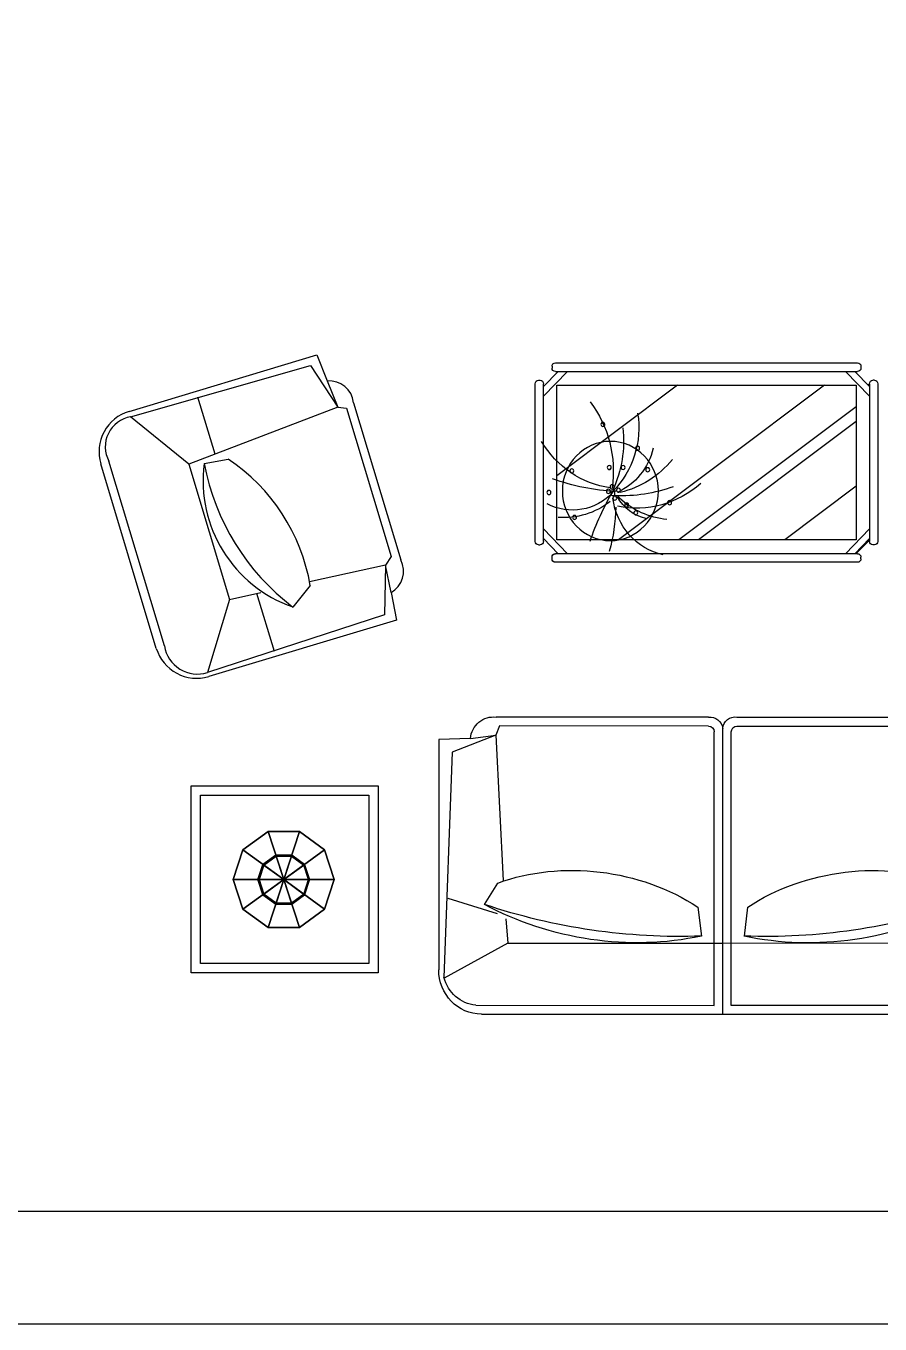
# Model space of a CAD drawing. Header units: inches. Extents: x 10.1 to 52.6, y 12.1 to 36.9.
# Drawn here: x 19.139 to 21.605, y 12.066 to 15.817 of the extents above; entities that cross this region are included whole.
import ezdxf

# ---------------------------------------------------------------- set-up
doc = ezdxf.new("R2010")
doc.units = ezdxf.units.IN
doc.header["$MEASUREMENT"] = 0
doc.layers.add('02', color=2, linetype='Continuous')
doc.layers.add('kadrbm', color=4, linetype='Continuous')

# ---------------------------------------------------------------- blocks, each defined once
blk = doc.blocks.new('kadrbm')
at = {"layer": 'kadrbm', "color": 4}
blk.add_lwpolyline([(0, 0), (0, 24.7972), (21, 24.7972), (21, 0), (0, 0)], close=True, dxfattribs=at)
blk.add_lwpolyline([(20.6631, 0.3257), (20.6631, 24.4603), (0.3369, 24.4603), (0.3369, 0.3257), (20.6631, 0.3257)], dxfattribs=at)

msp = doc.modelspace()

# ---------------------------------------------------------------- linework, layer by layer
at = {"layer": '02'}
for p, q in [((19.4363, 14.7035, 0.0962), (19.9783, 14.8664, 0.0962)), ((19.9783, 14.8664, 0.0962), (20.0087, 14.7913, 0.0962)), ((19.441, 14.6878, 0.0962), (19.9604, 14.8356, 0.0962)), ((19.9604, 14.8356, 0.0962), (20.0393, 14.7159, 0.0962)), ((20.6757, 14.8187, 0.0613), (20.6334, 14.775, 0.0613)), ((20.7028, 14.8187, 0.0613), (20.6334, 14.7469, 0.0613)), ((20.658, 14.8336, 0.0613), (20.658, 14.8287, 0.0613)), ((20.6676, 14.8436, 0.0613), (21.5406, 14.8436, 0.0613)), ((20.6676, 14.8187, 0.0613), (21.5406, 14.8187, 0.0613)), ((21.5053, 14.8187, 0.0613), (21.5748, 14.7469, 0.0613)), ((21.5325, 14.8187, 0.0613), (21.5748, 14.775, 0.0613)), ((21.5502, 14.8336, 0.0613), (21.5502, 14.8287, 0.0613)), ((20.0087, 14.7913, 0.0962), (20.0393, 14.7159, 0.0962)), ((20.6094, 14.3276, 0.0613), (20.6094, 14.7834, 0.0613)), ((20.619, 14.7933, 0.0613), (20.6238, 14.7933, 0.0613)), ((20.6334, 14.3276, 0.0613), (20.6334, 14.7834, 0.0613)), ((20.6718, 14.779, 0.0613), (21.5364, 14.779, 0.0613)), ((21.0202, 14.779, 0.0613), (20.6718, 14.5173, 0.0613)), ((20.6718, 14.332, 0.0613), (20.6718, 14.779, 0.0613)), ((21.4448, 14.779, 0.0613), (20.8498, 14.332, 0.0613)), ((21.5364, 14.779, 0.0613), (21.5364, 14.332, 0.0613)), ((21.5748, 14.7823, 0.0613), (21.5712, 14.7787, 0.0613)), ((21.5748, 14.7834, 0.0613), (21.5748, 14.3276, 0.0613)), ((21.5892, 14.7933, 0.0613), (21.5844, 14.7933, 0.0613)), ((21.5988, 14.7834, 0.0613), (21.5988, 14.3276, 0.0613)), ((19.6849, 14.5798, 0.0962), (19.6355, 14.7444, 0.0962)), ((20.0393, 14.7159, 0.0962), (19.6091, 14.5505, 0.0962)), ((20.0393, 14.7159, 0.0962), (20.0643, 14.7131, 0.0962)), ((20.0643, 14.7131, 0.0962), (20.1932, 14.2841, 0.0962)), ((20.0851, 14.7284, 0.0962), (20.2215, 14.2742, 0.0962)), ((21.5364, 14.717, 0.0613), (21.0238, 14.332, 0.0613)), ((19.6091, 14.5505, 0.0962), (19.441, 14.6878, 0.0962)), ((21.5364, 14.6743, 0.0613), (21.0806, 14.332, 0.0613)), ((19.5152, 14.0187, 0.0962), (19.3549, 14.5522, 0.0962)), ((19.5384, 14.0257, 0.0962), (19.3782, 14.5592, 0.0962)), ((19.6535, 14.5525, 0.0962), (19.7222, 14.5652, 0.0962)), ((19.6091, 14.5505, 0.0962), (19.7264, 14.1603, 0.0962)), ((20.8291, 14.5405, 0.0613), (20.8241, 14.5354, 0.0613)), ((21.5364, 14.4869, 0.0613), (21.3301, 14.332, 0.0613)), ((20.8476, 14.4592, 0.0613), (20.8778, 14.4291, 0.0613)), ((20.7028, 14.2922, 0.0613), (20.6334, 14.364, 0.0613)), ((20.6757, 14.2922, 0.0613), (20.6334, 14.3359, 0.0613)), ((21.5364, 14.332, 0.0613), (20.6718, 14.332, 0.0613)), ((21.5053, 14.2922, 0.0613), (21.5748, 14.364, 0.0613)), ((21.5325, 14.2922, 0.0613), (21.5748, 14.3359, 0.0613)), ((21.5748, 14.3315, 0.0613), (21.5355, 14.2922, 0.0613)), ((20.619, 14.3176, 0.0613), (20.6238, 14.3176, 0.0613)), ((21.5406, 14.2922, 0.0613), (20.6676, 14.2922, 0.0613)), ((21.5892, 14.3176, 0.0613), (21.5844, 14.3176, 0.0613)), ((20.1768, 14.2595, 0.0962), (19.9579, 14.2107, 0.0962)), ((20.1768, 14.2595, 0.0962), (20.1743, 14.1153, 0.0962)), ((20.1932, 14.2841, 0.0962), (20.1768, 14.2595, 0.0962)), ((20.1931, 14.1799, 0.0962), (20.1768, 14.2595, 0.0962)), ((20.658, 14.2773, 0.0613), (20.658, 14.2823, 0.0613)), ((21.5406, 14.2674, 0.0613), (20.6676, 14.2674, 0.0613)), ((21.5502, 14.2773, 0.0613), (21.5502, 14.2823, 0.0613)), ((19.7264, 14.1603, 0.0962), (19.817, 14.18, 0.0962)), ((19.8561, 14.01, 0.0962), (19.8058, 14.1776, 0.0962)), ((19.9597, 14.2003, 0.0962), (19.9096, 14.1382, 0.0962)), ((20.1931, 14.1799, 0.0962), (20.2093, 14.1004, 0.0962)), ((19.7264, 14.1603, 0.0962), (19.663, 13.9491, 0.0962)), ((20.1743, 14.1153, 0.0962), (19.663, 13.9491, 0.0962)), ((20.2093, 14.1004, 0.0962), (19.6665, 13.9373, 0.0962)), ((21.1099, 13.82, 0.0613), (20.4965, 13.8201, 0.0613)), ((21.1922, 13.82, 0.0613), (21.8056, 13.8199, 0.0613)), ((20.4953, 13.7683, 0.0613), (20.3696, 13.7189, 0.0613)), ((20.4221, 13.7585, 0.0613), (20.4953, 13.7683, 0.0613)), ((20.5067, 13.7944, 0.0613), (20.4953, 13.7683, 0.0613)), ((20.4953, 13.7683, 0.0613), (20.5169, 13.3476, 0.0613)), ((21.1099, 13.7943, 0.0613), (20.5067, 13.7944, 0.0613)), ((21.1262, 12.9873, 0.0613), (21.1264, 13.7772, 0.0613)), ((21.1509, 12.9616, 0.0613), (21.151, 13.7874, 0.0613)), ((21.1509, 12.9616, 0.0613), (21.151, 13.7772, 0.0613)), ((21.1756, 12.9873, 0.0613), (21.1757, 13.7771, 0.0613)), ((21.1922, 13.7943, 0.0613), (21.7954, 13.7942, 0.0613)), ((20.331, 13.7551, 0.0613), (20.3309, 13.0903, 0.0613)), ((20.4221, 13.7585, 0.0613), (20.331, 13.7551, 0.0613)), ((20.3696, 13.7189, 0.0613), (20.346, 13.0681, 0.0613)), ((19.6155, 13.6216), (20.1555, 13.6216)), ((19.6155, 13.0816), (19.6155, 13.6216)), ((20.1555, 13.6216), (20.1555, 13.0816)), ((19.6425, 13.5946), (20.1285, 13.5946)), ((19.6425, 13.1086), (19.6425, 13.5946)), ((20.1285, 13.5946), (20.1285, 13.1086)), ((20.463, 13.2788, 0.0613), (20.5017, 13.3406, 0.0613)), ((20.3567, 13.2967, 0.0613), (20.5, 13.2524, 0.0613)), ((21.0789, 13.2711, 0.0613), (21.0894, 13.1874, 0.0613)), ((21.223, 13.2711, 0.0613), (21.2125, 13.1874, 0.0613)), ((20.5251, 13.237, 0.0613), (20.5303, 13.1667, 0.0613)), ((20.5303, 13.1667, 0.0613), (20.3467, 13.0655, 0.0613)), ((20.5303, 13.1667, 0.0613), (21.1509, 13.1666, 0.0613)), ((21.7715, 13.1664, 0.0613), (21.1509, 13.1666, 0.0613)), ((20.1285, 13.1086), (19.6425, 13.1086)), ((20.1555, 13.0816), (19.6155, 13.0816)), ((20.4378, 12.9875, 0.0613), (21.1262, 12.9873, 0.0613)), ((21.8639, 12.9872, 0.0613), (21.1756, 12.9873, 0.0613)), ((20.4543, 12.9617, 0.0613), (21.8475, 12.9615, 0.0613))]:
    msp.add_line(p, q, dxfattribs=at)
for centre, radius, start, end in [((20.0142, 14.7201, 0.0962), 0.0714, 6.6338, 94.3655), ((19.4713, 14.5871, 0.0962), 0.1215, 106.709, 196.709), ((19.4558, 14.6009, 0.0962), 0.0881, 99.6601, 208.2409), ((20.0361, 14.5027, 0.0962), 0.3858, 172.5924, 250.8451), ((20.3177, 14.6767, 0.0962), 0.6757, 190.5975, 232.84), ((19.4197, 14.1085, 0.0962), 0.5478, 9.6445, 56.4776), ((20.1578, 14.242, 0.0962), 0.0714, 299.5778, 26.8141), ((19.6315, 14.0537, 0.0962), 0.1215, 196.7239, 286.7239), ((19.6338, 14.0412, 0.0962), 0.0966, 189.2076, 287.5705)]:
    msp.add_arc(centre, radius, start, end, dxfattribs=at)
at = {"layer": '02', "extrusion": (0, 0, -1)}
for centre, major_axis, ratio, start_param, end_param in [((20.6676, 14.8336, 0.0613), (0, -0.00993), 0.967012, 1.570796, 3.141593), ((20.6676, 14.8287, 0.0613), (0, -0.00993), 0.967012, 6.283185, 7.853982), ((21.5406, 14.8336, 0.0613), (0, -0.00993), 0.967012, 3.141593, 4.712389), ((21.5406, 14.8287, 0.0613), (0, -0.00993), 0.967012, 4.712389, 6.283185), ((20.619, 14.7834, 0.0613), (0, -0.00993), 0.967012, 1.570796, 3.141593), ((20.6238, 14.7834, 0.0613), (0, -0.00993), 0.967012, 3.141593, 4.712389), ((21.5844, 14.7834, 0.0613), (0, -0.00993), 0.967012, 1.570796, 3.141593), ((21.5892, 14.7834, 0.0613), (0, -0.00993), 0.967012, 3.141593, 4.712389), ((20.5226, 14.5315, 0.0613), (0, -0.323), 0.967012, 4.045092, 4.865113), ((20.6592, 14.6566, 0.0613), (0, -0.258), 0.967012, 4.548743, 5.506757), ((20.5329, 14.6204, 0.0613), (0, -0.3432), 0.967012, 4.608302, 5.147172), ((20.8638, 14.7651, 0.0613), (0, -0.2854), 0.967012, 0.137221, 1.024246), ((20.7725, 14.6418, 0.0613), (0, -0.1891), 0.967012, 4.95158, 5.862638), ((20.792, 14.7511, 0.0613), (0, -0.2894), 0.967012, 5.414419, 6.055503), ((20.8654, 15.11, 0.0613), (0, -0.6379), 0.967012, 0.037972, 0.339905), ((20.8534, 14.9582, 0.0613), (0, -0.4991), 0.967012, 5.956303, 6.312357), ((20.903, 14.715, 0.0613), (0, -0.2909), 0.967012, 5.567923, 6.482998), ((20.7175, 14.5859, 0.0613), (0, -0.1677), 0.967012, 5.481902, 6.754584), ((20.6916, 14.6278, 0.0613), (0, -0.2313), 0.967012, 5.638184, 6.355197), ((21.5012, 14.0578, 0.0613), (0, -0.805), 0.967012, 1.913561, 2.11207), ((21.0177, 14.4762, 0.0613), (0, -0.1914), 0.967012, 0.208944, 1.44879), ((20.9533, 14.5167, 0.0613), (0, -0.1253), 0.967012, 0.201447, 1.066569), ((21.0164, 14.6462, 0.0613), (0, -0.2571), 0.967012, 0.107121, 0.719807), ((20.3714, 14.4342, 0.0613), (0, -0.4866), 0.967012, 4.727913, 4.994153), ((20.619, 14.3276, 0.0613), (0, -0.00993), 0.967012, 6.283185, 7.853982), ((20.6238, 14.3276, 0.0613), (0, -0.00993), 0.967012, 4.712389, 6.283185), ((21.5844, 14.3276, 0.0613), (0, -0.00993), 0.967012, 6.283185, 7.853982), ((21.5892, 14.3276, 0.0613), (0, -0.00993), 0.967012, 4.712389, 6.283185), ((20.6676, 14.2823, 0.0613), (0, -0.00993), 0.967012, 1.570796, 3.141593), ((21.5406, 14.2823, 0.0613), (0, -0.00993), 0.967012, 3.141593, 4.712389), ((20.6676, 14.2773, 0.0613), (0, -0.00993), 0.967012, 6.283185, 7.853982), ((21.5406, 14.2773, 0.0613), (0, -0.00993), 0.967012, 4.712389, 6.283185), ((20.4888, 13.7507, 0.0613), (0, 0.0699), 0.959913, -1.458658, 0.11488), ((21.1139, 13.781, 0.0613), (0, 0.0393), 0.959913, -0.105185, 1.405715), ((21.1863, 13.7835, 0.0613), (0, 0.037), 0.959913, -1.465675, 0.165145), ((21.1099, 13.7772, 0.0613), (0, 0.0171), 0.959913, 0, 1.570796), ((21.1922, 13.7771, 0.0613), (0, 0.0171), 0.959913, 4.712389, 6.283185), ((20.7586, 12.9952, 0.0613), (-0.508, 0.0726), 0.738265, 0.938675, 2.143287), ((21.5432, 12.995, 0.0613), (0.508, 0.0724), 0.738253, 4.139898, 5.344509), ((20.9013, 14.2353, 0.0613), (-1.3396, 0.2349), 0.763229, 4.439739, 4.909655), ((20.8378, 13.7265, 0.0613), (-0.7131, 0.125), 0.763229, 4.22209, 5.127304), ((21.4009, 14.2352, 0.0613), (1.3397, 0.2344), 0.763216, 1.373529, 1.843444), ((21.4643, 13.7263, 0.0613), (0.7132, 0.1248), 0.763216, 1.15588, 2.061093), ((20.4543, 13.0903, 0.0613), (0, 0.1286), 0.959913, 3.141593, 4.712389), ((20.4467, 13.0955, 0.0613), (0, 0.1084), 0.959913, 3.226871, 4.457232)]:
    msp.add_ellipse(centre, major_axis=major_axis, ratio=ratio, start_param=start_param, end_param=end_param, dxfattribs=at)
at = {"layer": '02'}
for centre, start_param, end_param in [((20.8049, 14.6659, 0.0613), 1.570796, 4.712389), ((20.8049, 14.6659, 0.0613), -1.570796, 1.570796), ((20.9053, 14.597, 0.0613), 1.570796, 4.712389), ((20.9053, 14.597, 0.0613), 4.712389, 7.853982), ((20.7152, 14.5315, 0.0613), 1.570796, 4.712389), ((20.7152, 14.5315, 0.0613), -1.570796, 1.570796), ((20.8234, 14.5414, 0.0613), 1.570796, 4.712389), ((20.8234, 14.5414, 0.0613), -1.570796, 1.570796), ((20.8631, 14.5414, 0.0613), 1.570796, 4.712389), ((20.8631, 14.5414, 0.0613), 4.712389, 7.853982), ((20.9344, 14.5348, 0.0613), 1.570796, 4.712389), ((20.9344, 14.5348, 0.0613), -1.570796, 1.570796), ((20.8208, 14.4725, 0.0613), 1.570796, 4.712389), ((20.8314, 14.4856, 0.0613), 1.570796, 4.712389), ((20.8314, 14.4856, 0.0613), -1.570796, 1.570796), ((20.8499, 14.4758, 0.0613), 1.570796, 4.712389), ((20.6492, 14.4692, 0.0613), 1.570796, 4.712389), ((20.6492, 14.4692, 0.0613), -1.570796, 1.570796), ((20.8208, 14.4725, 0.0613), -1.570796, 1.570796), ((20.834, 14.466, 0.0613), 1.570796, 4.712389), ((20.834, 14.466, 0.0613), -1.570796, 1.570796), ((20.8393, 14.4529, 0.0613), 1.570796, 4.712389), ((20.8393, 14.4529, 0.0613), 4.712389, 7.853982), ((20.8499, 14.4758, 0.0613), -1.570796, 1.570796), ((20.9977, 14.4398, 0.0613), 1.570796, 4.712389), ((20.9977, 14.4398, 0.0613), -1.570796, 1.570796), ((20.7231, 14.3971, 0.0613), 1.570796, 4.712389), ((20.8736, 14.4332, 0.0613), 1.570796, 4.712389), ((20.8736, 14.4332, 0.0613), -1.570796, 1.570796), ((20.9, 14.4103, 0.0613), 1.570796, 4.712389), ((20.9, 14.4103, 0.0613), -1.570796, 1.570796), ((20.7231, 14.3971, 0.0613), -1.570796, 1.570796)]:
    msp.add_ellipse(centre, major_axis=(0, -0.00596), ratio=0.967012, start_param=start_param, end_param=end_param, dxfattribs=at)
at = {"layer": '02', "extrusion": (0, 0, -1)}
msp.add_ellipse((20.8265, 14.4734, 0.0613), major_axis=(0, -0.1434), ratio=0.967012, dxfattribs=at)
at = {"layer": '02'}
for points in [[(19.8833, 13.3507, 0.1134), (19.8382, 13.4893, 0.1134), (19.7653, 13.4364, 0.1134)], [(19.8382, 13.4893, 0.1134), (19.8382, 13.4893, 0.1069), (19.7653, 13.4364, 0.1069), (19.7653, 13.4364, 0.1134)], [(19.8833, 13.3507, 0.1069), (19.8382, 13.4893, 0.1069), (19.8382, 13.4893, 0.1134), (19.8833, 13.3507, 0.1134)], [(19.9283, 13.4893, 0.1134), (19.9283, 13.4893, 0.1069), (19.8382, 13.4893, 0.1069), (19.8382, 13.4893, 0.1134)], [(19.8833, 13.3507, 0.1134), (19.9283, 13.4893, 0.1134), (19.8382, 13.4893, 0.1134)], [(19.8833, 13.3507, 0.1134), (20.0012, 13.4364, 0.1134), (19.9283, 13.4893, 0.1134)], [(19.8833, 13.3507, 0.1069), (19.9283, 13.4893, 0.1069), (19.9283, 13.4893, 0.1134), (19.8833, 13.3507, 0.1134)], [(20.0012, 13.4364, 0.1134), (20.0012, 13.4364, 0.1069), (19.9283, 13.4893, 0.1069), (19.9283, 13.4893, 0.1134)], [(19.7653, 13.4364, 0.1134), (19.7653, 13.4364, 0.1069), (19.7375, 13.3507, 0.1069), (19.7375, 13.3507, 0.1134)], [(19.8833, 13.3507, 0.1134), (19.7653, 13.4364, 0.1134), (19.7375, 13.3507, 0.1134)], [(19.8833, 13.3507, 0.1069), (19.7653, 13.4364, 0.1069), (19.7653, 13.4364, 0.1134), (19.8833, 13.3507, 0.1134)], [(19.8833, 13.3507, 0.1134), (20.0291, 13.3507, 0.1134), (20.0012, 13.4364, 0.1134)], [(19.8833, 13.3507, 0.1069), (20.0012, 13.4364, 0.1069), (20.0012, 13.4364, 0.1134), (19.8833, 13.3507, 0.1134)], [(20.0291, 13.3507, 0.1134), (20.0291, 13.3507, 0.1069), (20.0012, 13.4364, 0.1069), (20.0012, 13.4364, 0.1134)], [(19.823, 13.3945, 0.1069), (19.823, 13.3945, 0.0146), (19.8088, 13.3507, 0.0146), (19.8088, 13.3507, 0.1069)], [(19.8256, 13.3926, 0.0146), (19.8256, 13.3926), (19.812, 13.3507), (19.812, 13.3507, 0.0146)], [(19.8602, 13.4215, 0.1069), (19.8602, 13.4215, 0.0146), (19.823, 13.3945, 0.0146), (19.823, 13.3945, 0.1069)], [(19.8833, 13.3507, 0.0146), (19.823, 13.3945, 0.0146), (19.823, 13.3945, 0.1069), (19.8833, 13.3507, 0.1069)], [(19.8612, 13.4184, 0.0146), (19.8612, 13.4184), (19.8256, 13.3926), (19.8256, 13.3926, 0.0146)], [(19.8833, 13.3507), (19.8256, 13.3926), (19.8256, 13.3926, 0.0146), (19.8833, 13.3507, 0.0146)], [(19.9063, 13.4215, 0.1069), (19.9063, 13.4215, 0.0146), (19.8602, 13.4215, 0.0146), (19.8602, 13.4215, 0.1069)], [(19.8833, 13.3507, 0.0146), (19.8602, 13.4215, 0.0146), (19.8602, 13.4215, 0.1069), (19.8833, 13.3507, 0.1069)], [(19.9053, 13.4184, 0.0146), (19.9053, 13.4184), (19.8612, 13.4184), (19.8612, 13.4184, 0.0146)], [(19.8833, 13.3507), (19.8612, 13.4184), (19.8612, 13.4184, 0.0146), (19.8833, 13.3507, 0.0146)], [(19.8833, 13.3507, 0.0146), (19.9063, 13.4215, 0.0146), (19.9063, 13.4215, 0.1069), (19.8833, 13.3507, 0.1069)], [(19.8833, 13.3507), (19.9053, 13.4184), (19.9053, 13.4184, 0.0146), (19.8833, 13.3507, 0.0146)], [(19.8833, 13.3507, 0.0146), (19.9436, 13.3945, 0.0146), (19.9436, 13.3945, 0.1069), (19.8833, 13.3507, 0.1069)], [(19.8833, 13.3507), (19.9409, 13.3926), (19.9409, 13.3926, 0.0146), (19.8833, 13.3507, 0.0146)], [(19.9409, 13.3926, 0.0146), (19.9409, 13.3926), (19.9053, 13.4184), (19.9053, 13.4184, 0.0146)], [(19.9436, 13.3945, 0.1069), (19.9436, 13.3945, 0.0146), (19.9063, 13.4215, 0.0146), (19.9063, 13.4215, 0.1069)], [(19.9546, 13.3507, 0.0146), (19.9546, 13.3507), (19.9409, 13.3926), (19.9409, 13.3926, 0.0146)], [(19.9578, 13.3507, 0.1069), (19.9578, 13.3507, 0.0146), (19.9436, 13.3945, 0.0146), (19.9436, 13.3945, 0.1069)], [(19.7375, 13.3507, 0.1134), (19.7375, 13.3507, 0.1069), (19.7653, 13.265, 0.1069), (19.7653, 13.265, 0.1134)], [(19.8833, 13.3507, 0.1069), (19.7375, 13.3507, 0.1069), (19.7375, 13.3507, 0.1134), (19.8833, 13.3507, 0.1134)], [(19.8833, 13.3507, 0.1134), (19.7375, 13.3507, 0.1134), (19.7653, 13.265, 0.1134)], [(19.8833, 13.3507, 0.1069), (19.7653, 13.265, 0.1069), (19.7653, 13.265, 0.1134), (19.8833, 13.3507, 0.1134)], [(19.8833, 13.3507, 0.1134), (19.7653, 13.265, 0.1134), (19.8382, 13.212, 0.1134)], [(19.8088, 13.3507, 0.1069), (19.8088, 13.3507, 0.0146), (19.823, 13.3069, 0.0146), (19.823, 13.3069, 0.1069)], [(19.8833, 13.3507, 0.0146), (19.8088, 13.3507, 0.0146), (19.8088, 13.3507, 0.1069), (19.8833, 13.3507, 0.1069)], [(19.8833, 13.3507), (19.812, 13.3507), (19.812, 13.3507, 0.0146), (19.8833, 13.3507, 0.0146)], [(19.812, 13.3507, 0.0146), (19.812, 13.3507), (19.8256, 13.3088), (19.8256, 13.3088, 0.0146)], [(19.8833, 13.3507, 0.0146), (19.823, 13.3069, 0.0146), (19.823, 13.3069, 0.1069), (19.8833, 13.3507, 0.1069)], [(19.8833, 13.3507), (19.8256, 13.3088), (19.8256, 13.3088, 0.0146), (19.8833, 13.3507, 0.0146)], [(19.8833, 13.3507, 0.1069), (19.8382, 13.212, 0.1069), (19.8382, 13.212, 0.1134), (19.8833, 13.3507, 0.1134)], [(19.8833, 13.3507, 0.1134), (19.8382, 13.212, 0.1134), (19.9283, 13.212, 0.1134)], [(19.8833, 13.3507, 0.0146), (19.8602, 13.2798, 0.0146), (19.8602, 13.2798, 0.1069), (19.8833, 13.3507, 0.1069)], [(19.8833, 13.3507), (19.8612, 13.2829), (19.8612, 13.2829, 0.0146), (19.8833, 13.3507, 0.0146)], [(19.8833, 13.3507), (19.9546, 13.3507), (19.9546, 13.3507, 0.0146), (19.8833, 13.3507, 0.0146)], [(19.8833, 13.3507), (19.9053, 13.2829), (19.9053, 13.2829, 0.0146), (19.8833, 13.3507, 0.0146)], [(19.8833, 13.3507), (19.9409, 13.3088), (19.9409, 13.3088, 0.0146), (19.8833, 13.3507, 0.0146)], [(19.8833, 13.3507, 0.1069), (20.0291, 13.3507, 0.1069), (20.0291, 13.3507, 0.1134), (19.8833, 13.3507, 0.1134)], [(19.8833, 13.3507, 0.1134), (20.0012, 13.265, 0.1134), (20.0291, 13.3507, 0.1134)], [(19.8833, 13.3507, 0.1069), (20.0012, 13.265, 0.1069), (20.0012, 13.265, 0.1134), (19.8833, 13.3507, 0.1134)], [(19.8833, 13.3507, 0.1134), (19.9283, 13.212, 0.1134), (20.0012, 13.265, 0.1134)], [(19.8833, 13.3507, 0.1069), (19.9283, 13.212, 0.1069), (19.9283, 13.212, 0.1134), (19.8833, 13.3507, 0.1134)], [(19.8833, 13.3507, 0.0146), (19.9578, 13.3507, 0.0146), (19.9578, 13.3507, 0.1069), (19.8833, 13.3507, 0.1069)], [(19.8833, 13.3507, 0.0146), (19.9063, 13.2798, 0.0146), (19.9063, 13.2798, 0.1069), (19.8833, 13.3507, 0.1069)], [(19.8833, 13.3507, 0.0146), (19.9436, 13.3069, 0.0146), (19.9436, 13.3069, 0.1069), (19.8833, 13.3507, 0.1069)], [(19.9409, 13.3088, 0.0146), (19.9409, 13.3088), (19.9546, 13.3507), (19.9546, 13.3507, 0.0146)], [(19.9436, 13.3069, 0.1069), (19.9436, 13.3069, 0.0146), (19.9578, 13.3507, 0.0146), (19.9578, 13.3507, 0.1069)], [(20.0012, 13.265, 0.1134), (20.0012, 13.265, 0.1069), (20.0291, 13.3507, 0.1069), (20.0291, 13.3507, 0.1134)], [(19.823, 13.3069, 0.1069), (19.823, 13.3069, 0.0146), (19.8602, 13.2798, 0.0146), (19.8602, 13.2798, 0.1069)], [(19.8256, 13.3088, 0.0146), (19.8256, 13.3088), (19.8612, 13.2829), (19.8612, 13.2829, 0.0146)], [(19.8602, 13.2798, 0.1069), (19.8602, 13.2798, 0.0146), (19.9063, 13.2798, 0.0146), (19.9063, 13.2798, 0.1069)], [(19.8612, 13.2829, 0.0146), (19.8612, 13.2829), (19.9053, 13.2829), (19.9053, 13.2829, 0.0146)], [(19.9053, 13.2829, 0.0146), (19.9053, 13.2829), (19.9409, 13.3088), (19.9409, 13.3088, 0.0146)], [(19.9063, 13.2798, 0.1069), (19.9063, 13.2798, 0.0146), (19.9436, 13.3069, 0.0146), (19.9436, 13.3069, 0.1069)], [(19.7653, 13.265, 0.1134), (19.7653, 13.265, 0.1069), (19.8382, 13.212, 0.1069), (19.8382, 13.212, 0.1134)], [(19.9283, 13.212, 0.1134), (19.9283, 13.212, 0.1069), (20.0012, 13.265, 0.1069), (20.0012, 13.265, 0.1134)], [(19.8382, 13.212, 0.1134), (19.8382, 13.212, 0.1069), (19.9283, 13.212, 0.1069), (19.9283, 13.212, 0.1134)]]:
    msp.add_3dface(points, dxfattribs=at)

# ---------------------------------------------------------------- block references
at = {"layer": 'kadrbm'}
msp.add_blockref('kadrbm', (10.1213, 12.0665), dxfattribs=at)

doc.saveas('drawing.dxf')
